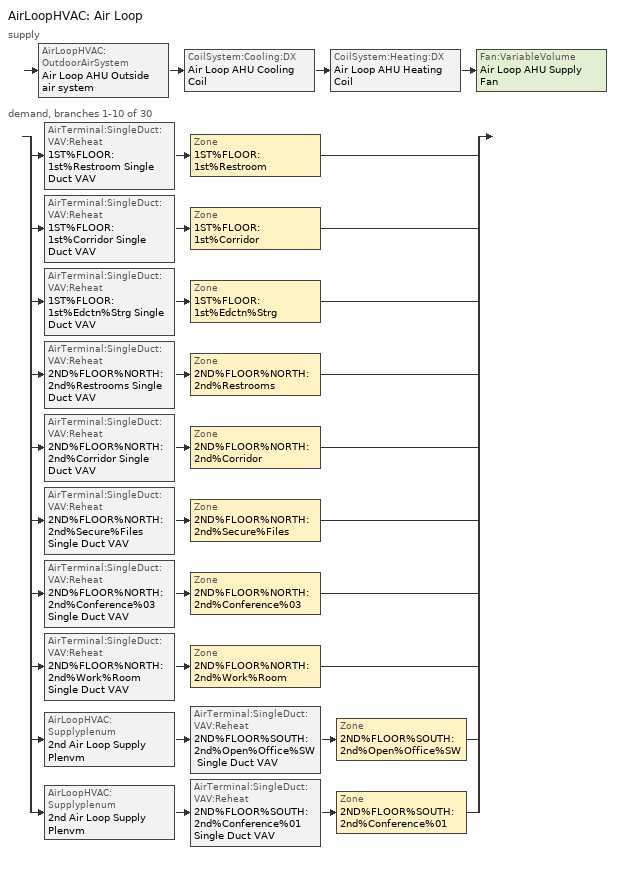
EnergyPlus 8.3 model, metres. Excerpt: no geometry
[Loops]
AirLoopHVAC 'Air Loop'
 supply: AirLoopHVAC:OutdoorAirSystem 'Air Loop AHU Outside air system' > CoilSystem:Cooling:DX 'Air Loop AHU Cooling Coil' > CoilSystem:Heating:DX 'Air Loop AHU Heating Coil' > Fan:VariableVolume 'Air Loop AHU Supply Fan'
 demand, branches 1-10 of 30: split
  | AirTerminal:SingleDuct:VAV:Reheat '1ST%FLOOR:1st%Restroom Single Duct VAV' > Zone '1ST%FLOOR:1st%Restroom'
  | AirTerminal:SingleDuct:VAV:Reheat '1ST%FLOOR:1st%Corridor Single Duct VAV' > Zone '1ST%FLOOR:1st%Corridor'
  | AirTerminal:SingleDuct:VAV:Reheat '1ST%FLOOR:1st%Edctn%Strg Single Duct VAV' > Zone '1ST%FLOOR:1st%Edctn%Strg'
  | AirTerminal:SingleDuct:VAV:Reheat '2ND%FLOOR%NORTH:2nd%Restrooms Single Duct VAV' > Zone '2ND%FLOOR%NORTH:2nd%Restrooms'
  | AirTerminal:SingleDuct:VAV:Reheat '2ND%FLOOR%NORTH:2nd%Corridor Single Duct VAV' > Zone '2ND%FLOOR%NORTH:2nd%Corridor'
  | AirTerminal:SingleDuct:VAV:Reheat '2ND%FLOOR%NORTH:2nd%Secure%Files Single Duct VAV' > Zone '2ND%FLOOR%NORTH:2nd%Secure%Files'
  | AirTerminal:SingleDuct:VAV:Reheat '2ND%FLOOR%NORTH:2nd%Conference%03 Single Duct VAV' > Zone '2ND%FLOOR%NORTH:2nd%Conference%03'
  | AirTerminal:SingleDuct:VAV:Reheat '2ND%FLOOR%NORTH:2nd%Work%Room Single Duct VAV' > Zone '2ND%FLOOR%NORTH:2nd%Work%Room'
  | AirLoopHVAC:Supplyplenum '2nd Air Loop Supply Plenvm' > AirTerminal:SingleDuct:VAV:Reheat '2ND%FLOOR%SOUTH:2nd%Open%Office%SW Single Duct VAV' > Zone '2ND%FLOOR%SOUTH:2nd%Open%Office%SW'
  | AirLoopHVAC:Supplyplenum '2nd Air Loop Supply Plenvm' > AirTerminal:SingleDuct:VAV:Reheat '2ND%FLOOR%SOUTH:2nd%Conference%01 Single Duct VAV' > Zone '2ND%FLOOR%SOUTH:2nd%Conference%01'
[WindowMaterial:Glazing]
2: Optical Data Type=SpectralAverage; Thickness {m}=0.003; Solar Transmittance at Normal Incidence=0.837; Front Side Solar Reflectance at Normal Incidence=0.075; Back Side Solar Reflectance at Normal Incidence=0.075; Visible Transmittance at Normal Incidence=0.898; Front Side Visible Reflectance at Normal Incidence=0.081; Back Side Visible Reflectance at Normal Incidence=0.081; Infrared Transmittance at Normal Incidence=0; Front Side Infrared Hemispherical Emissivity=0.84; Back Side Infrared Hemispherical Emissivity=0.84; Conductivity {W/m-K}=0.9; Dirt Correction Factor for Solar and Visible Transmittance=1
[WindowProperty:FrameAndDivider]
2: Frame Width {m}=0.0635; Frame Outside Projection {m}=0; Frame Inside Projection {m}=0; Frame Conductance {W/m2-K}=9.5; Ratio of Frame-Edge Glass Conductance to Center-Of-Glass Conductance=1; Frame Solar Absorptance=0.5; Frame Visible Absorptance=0.5; Frame Thermal Hemispherical Emissivity=0.9; Divider Type=DividedLite; Divider Width {m}=0; Number of Horizontal Dividers=0; Number of Vertical Dividers=0; Divider Outside Projection {m}=0; Divider Inside Projection {m}=0; Divider Conductance {W/m2-K}=0; Ratio of Divider-Edge Glass Conductance to Center-Of-Glass Conductance=1; Divider Solar Absorptance=0; Divider Visible Absorptance=0; Divider Thermal Hemispherical Emissivity=0.9; Outside Reveal Solar Absorptance=0.5; Inside Sill Depth {m}=0; Inside Sill Solar Absorptance=0.5; Inside Reveal Depth {m}=0; Inside Reveal Solar Absorptance=0.5
[DesignSpecification:OutdoorAir]
Name | Outdoor Air Method | Outdoor Air Flow Air Changes per Hour | Outdoor Air Flow Rate Fraction Schedule | Outdoor Air Flow per Person {m3/s} | Outdoor Air Flow per Zone Floor Area {m3/s-m2}
OAReq | AirChanges/Hour | 3 | OAFrac Schedule
office_oa_req; conference_oa_req | Sum |  |  | 0.0025 | 0.0003
[DesignSpecification:ZoneAirDistribution] Zone Air Distribution Effectiveness in Cooling Mode=1; Zone Air Distribution Effectiveness in Heating Mode=1
SZ DZAD 1ST%FLOOR:1st%Vestibule; SZ DZAD 1ST%FLOOR:1st%Restroom; SZ DZAD 1ST%FLOOR:1st%Corridor; SZ DZAD 1ST%FLOOR:1st%Edctn%Strg; SZ DZAD 2ND%FLOOR%SOUTH:2nd%Conference%01; SZ DZAD 2ND%FLOOR%NORTH:2nd%Restrooms; SZ DZAD 2ND%FLOOR%NORTH:2nd%Corridor; SZ DZAD 2ND%FLOOR%NORTH:2nd%Secure%Files; SZ DZAD 2ND%FLOOR%NORTH:2nd%Conference%03; SZ DZAD 2ND%FLOOR%NORTH:2nd%Work%Room; SZ DZAD 2ND%FLOOR%SOUTH:2nd%Open%Office%SW
[Sizing:Zone] Zone Cooling Design Supply Air Temperature Input Method=SupplyAirTemperature; Zone Cooling Design Supply Air Temperature {C}=14; Zone Heating Design Supply Air Temperature Input Method=SupplyAirTemperature; Zone Heating Design Supply Air Temperature {C}=40; Zone Cooling Design Supply Air Humidity Ratio {kgWater/kgDryAir}=0.008; Zone Heating Design Supply Air Humidity Ratio {kgWater/kgDryAir}=0.008; Design Specification Outdoor Air Object=OAReq; Cooling Design Air Flow Method=DesignDay; Cooling Design Air Flow Rate {m3/s}=0; Cooling Minimum Air Flow per Zone Floor Area {m3/s-m2}=0.000762; Cooling Minimum Air Flow {m3/s}=0; Cooling Minimum Air Flow Fraction=0; Heating Design Air Flow Method=DesignDay; Heating Design Air Flow Rate {m3/s}=0; Heating Maximum Air Flow per Zone Floor Area {m3/s-m2}=0.002032; Heating Maximum Air Flow {m3/s}=0.141576; Heating Maximum Air Flow Fraction=1
Name | Design Specification Zone Air Distribution Object
1ST%FLOOR:1st%Vestibule | SZ DZAD 1ST%FLOOR:1st%Vestibule
1ST%FLOOR:1st%Restroom | SZ DZAD 1ST%FLOOR:1st%Restroom
1ST%FLOOR:1st%Corridor | SZ DZAD 1ST%FLOOR:1st%Corridor
1ST%FLOOR:1st%Edctn%Strg | SZ DZAD 1ST%FLOOR:1st%Edctn%Strg
2ND%FLOOR%SOUTH:2nd%Conference%01 | SZ DZAD 2ND%FLOOR%SOUTH:2nd%Conference%01
2ND%FLOOR%NORTH:2nd%Restrooms | SZ DZAD 2ND%FLOOR%NORTH:2nd%Restrooms
2ND%FLOOR%NORTH:2nd%Corridor | SZ DZAD 2ND%FLOOR%NORTH:2nd%Corridor
2ND%FLOOR%NORTH:2nd%Secure%Files | SZ DZAD 2ND%FLOOR%NORTH:2nd%Secure%Files
2ND%FLOOR%NORTH:2nd%Conference%03 | SZ DZAD 2ND%FLOOR%NORTH:2nd%Conference%03
2ND%FLOOR%NORTH:2nd%Work%Room | SZ DZAD 2ND%FLOOR%NORTH:2nd%Work%Room
2ND%FLOOR%SOUTH:2nd%Open%Office%SW | SZ DZAD 2ND%FLOOR%SOUTH:2nd%Open%Office%SW
[Sizing:System]
Air Loop: Type of Load to Size On=Sensible; Design Outdoor Air Flow Rate {m3/s}=autosize; Central Heating Maximum System Air Flow Ratio=0.3; Preheat Design Temperature {C}=7; Preheat Design Humidity Ratio {kgWater/kgDryAir}=0.008; Precool Design Temperature {C}=12.8; Precool Design Humidity Ratio {kgWater/kgDryAir}=0.008; Central Cooling Design Supply Air Temperature {C}=14; Central Heating Design Supply Air Temperature {C}=26; Type of Zone Sum to Use=Noncoincident; 100% Outdoor Air in Cooling=No; 100% Outdoor Air in Heating=No; Central Cooling Design Supply Air Humidity Ratio {kgWater/kgDryAir}=0.0085; Central Heating Design Supply Air Humidity Ratio {kgWater/kgDryAir}=0.008; Cooling Supply Air Flow Rate Method=Designday; Cooling Supply Air Flow Rate {m3/s}=0; Heating Supply Air Flow Rate Method=Designday; Heating Supply Air Flow Rate {m3/s}=0; System Outdoor Air Method=ZoneSum; Zone Maximum Outdoor Air Fraction=1; Cooling Design Capacity Method=CoolingDesignCapacity; Cooling Design Capacity {W}=autosize; Heating Design Capacity Method=HeatingDesignCapacity; Heating Design Capacity {W}=autosize; Central Cooling Capacity Control Method=OnOff
[ZoneControl:Thermostat] Control Type Schedule=HVACTemplate-Always 4
Name | Zone or ZoneList | Control 1
1ST%FLOOR:1st%Restroom Thermostat | 1ST%FLOOR:1st%Restroom | 1ST%FLOOR:1st%Restroom Thermostat Dual SP Control
1ST%FLOOR:1st%Corridor Thermostat | 1ST%FLOOR:1st%Corridor | 1ST%FLOOR:1st%Corridor Thermostat Dual SP Control
1ST%FLOOR:1st%Edctn%Strg Thermostat | 1ST%FLOOR:1st%Edctn%Strg | 1ST%FLOOR:1st%Edctn%Strg Thermostat Dual SP Control
2ND%FLOOR%SOUTH:2nd%Open%Office%SW Thermostat | 2ND%FLOOR%SOUTH:2nd%Open%Office%SW | 2ND%FLOOR%SOUTH:2nd%Open%Office%SW Thermostat Dual SP Control
2ND%FLOOR%SOUTH:2nd%Conference%01 Thermostat | 2ND%FLOOR%SOUTH:2nd%Conference%01 | 2ND%FLOOR%SOUTH:2nd%Conference%01 Thermostat Dual SP Control
2ND%FLOOR%NORTH:2nd%Restrooms Thermostat | 2ND%FLOOR%NORTH:2nd%Restrooms | 2ND%FLOOR%NORTH:2nd%Restrooms Thermostat Dual SP Control
2ND%FLOOR%NORTH:2nd%Corridor Thermostat | 2ND%FLOOR%NORTH:2nd%Corridor | 2ND%FLOOR%NORTH:2nd%Corridor Thermostat Dual SP Control
2ND%FLOOR%NORTH:2nd%Secure%Files Thermostat | 2ND%FLOOR%NORTH:2nd%Secure%Files | 2ND%FLOOR%NORTH:2nd%Secure%Files Thermostat Dual SP Control
2ND%FLOOR%NORTH:2nd%Conference%03 Thermostat | 2ND%FLOOR%NORTH:2nd%Conference%03 | 2ND%FLOOR%NORTH:2nd%Conference%03 Thermostat Dual SP Control
2ND%FLOOR%NORTH:2nd%Work%Room Thermostat | 2ND%FLOOR%NORTH:2nd%Work%Room | 2ND%FLOOR%NORTH:2nd%Work%Room Thermostat Dual SP Control
[ThermostatSetpoint:DualSetpoint]
Name | Heating Setpoint Temperature Schedule | Cooling Setpoint Temperature Schedule
1ST%FLOOR:1st%Restroom Thermostat Dual SP Control | ZoneHeatingSetpoint_1stFloor1stCls | ZoneCoolingSetpoint_1stFloor1stCls
1ST%FLOOR:1st%Corridor Thermostat Dual SP Control; 1ST%FLOOR:1st%Edctn%Strg Thermostat Dual SP Control | ZoneHeatingSetpoint_1stFloor1stOpenSE | ZoneCoolingSetpoint_1stFloor1stOpenSE
2ND%FLOOR%SOUTH:2nd%Open%Office%SW Thermostat Dual SP Control | ZoneHeatingSetpoint_2ndFloor2ndOpenSW | ZoneCoolingSetpoint_2ndFloor2ndOpenSW
2ND%FLOOR%SOUTH:2nd%Conference%01 Thermostat Dual SP Control | ZoneHeatingSetpoint_2ndFloor2ndCof01 | ZoneCoolingSetpoint_2ndFloor2ndCof01
2ND%FLOOR%NORTH:2nd%Restrooms Thermostat Dual SP Control; 2ND%FLOOR%NORTH:2nd%Corridor Thermostat Dual SP Control; 2ND%FLOOR%NORTH:2nd%Secure%Files Thermostat Dual SP Control | ZoneHeatingSetpoint_2ndFloor2ndOpenNME | ZoneCoolingSetpoint_2ndFloor2ndOpenNME
2ND%FLOOR%NORTH:2nd%Conference%03 Thermostat Dual SP Control; 2ND%FLOOR%NORTH:2nd%Work%Room Thermostat Dual SP Control | ZoneHeatingSetpoint_2ndFloor2ndCof03 | ZoneCoolingSetpoint_2ndFloor2ndCof03
[Coil:Heating:Electric] Efficiency=1
Name | Nominal Capacity {W} | Availability Schedule
1ST%FLOOR:1st%Restroom Single Duct VAV_reheat_coil | 9916.61
1ST%FLOOR:1st%Corridor Single Duct VAV_reheat_coil | 4354.32
1ST%FLOOR:1st%Edctn%Strg Single Duct VAV_reheat_coil | 6133.55
2ND%FLOOR%NORTH:2nd%Restrooms Single Duct VAV_reheat_coil | 11985.82
2ND%FLOOR%NORTH:2nd%Corridor Single Duct VAV_reheat_coil | 10716.41
2ND%FLOOR%NORTH:2nd%Secure%Files Single Duct VAV_reheat_coil | 4060.12
2ND%FLOOR%NORTH:2nd%Conference%03 Single Duct VAV_reheat_coil | 7163.21
2ND%FLOOR%NORTH:2nd%Work%Room Single Duct VAV_reheat_coil | 6307.12
2ND%FLOOR%SOUTH:2nd%Conference%01 Single Duct VAV_reheat_coil | 15636.28
2ND%FLOOR%SOUTH:2nd%Open%Office%SW Single Duct VAV_reheat_coil | 13708.76
Desiccant Regen Coil | autosize | alwaysOn
[AirTerminal:SingleDuct:VAV:Reheat] Availability Schedule=2; Zone Minimum Air Flow Input Method=Constant; Constant Minimum Air Flow Fraction=0.15; Reheat Component Object=Coil:Heating:Electric; Max Reheat Water Flow {m3/s}=0; Min Reheat Water Flow {m3/s}=0; Convergence Tolerance=0.001; Damper Heating Action=Reverse; Maximum Reheat Air Temperature {C}=35
Name | Maximum air flow rate {m3/s} | Name of Reheat Component | Design Specification Outdoor Air Object
1ST%FLOOR:1st%Restroom Single Duct VAV | 0.603491 | 1ST%FLOOR:1st%Restroom Single Duct VAV_reheat_coil
1ST%FLOOR:1st%Corridor Single Duct VAV | 0.264989 | 1ST%FLOOR:1st%Corridor Single Duct VAV_reheat_coil
1ST%FLOOR:1st%Edctn%Strg Single Duct VAV | 0.373267 | 1ST%FLOOR:1st%Edctn%Strg Single Duct VAV_reheat_coil
2ND%FLOOR%NORTH:2nd%Restrooms Single Duct VAV | 0.729416 | 2ND%FLOOR%NORTH:2nd%Restrooms Single Duct VAV_reheat_coil
2ND%FLOOR%NORTH:2nd%Corridor Single Duct VAV | 0.652164 | 2ND%FLOOR%NORTH:2nd%Corridor Single Duct VAV_reheat_coil
2ND%FLOOR%NORTH:2nd%Secure%Files Single Duct VAV | 0.247085 | 2ND%FLOOR%NORTH:2nd%Secure%Files Single Duct VAV_reheat_coil
2ND%FLOOR%NORTH:2nd%Conference%03 Single Duct VAV | 0.44625 | 2ND%FLOOR%NORTH:2nd%Conference%03 Single Duct VAV_reheat_coil | conference_oa_req
2ND%FLOOR%NORTH:2nd%Work%Room Single Duct VAV | 0.38383 | 2ND%FLOOR%NORTH:2nd%Work%Room Single Duct VAV_reheat_coil
2ND%FLOOR%SOUTH:2nd%Conference%01 Single Duct VAV | 0.95157 | 2ND%FLOOR%SOUTH:2nd%Conference%01 Single Duct VAV_reheat_coil | conference_oa_req
2ND%FLOOR%SOUTH:2nd%Open%Office%SW Single Duct VAV | 0.834268 | 2ND%FLOOR%SOUTH:2nd%Open%Office%SW Single Duct VAV_reheat_coil | office_oa_req
[Zone equipment]
1ST%FLOOR:1st%Restroom: 1ST%FLOOR:1st%Restroom Single Duct VAV
1ST%FLOOR:1st%Corridor: 1ST%FLOOR:1st%Corridor Single Duct VAV
1ST%FLOOR:1st%Edctn%Strg: 1ST%FLOOR:1st%Edctn%Strg Single Duct VAV
2ND%FLOOR%SOUTH:2nd%Conference%01: 2ND%FLOOR%SOUTH:2nd%Conference%01 Single Duct VAV
2ND%FLOOR%NORTH:2nd%Restrooms: 2ND%FLOOR%NORTH:2nd%Restrooms Single Duct VAV
2ND%FLOOR%NORTH:2nd%Corridor: 2ND%FLOOR%NORTH:2nd%Corridor Single Duct VAV
2ND%FLOOR%NORTH:2nd%Secure%Files: 2ND%FLOOR%NORTH:2nd%Secure%Files Single Duct VAV
2ND%FLOOR%NORTH:2nd%Conference%03: 2ND%FLOOR%NORTH:2nd%Conference%03 Single Duct VAV
2ND%FLOOR%NORTH:2nd%Work%Room: 2ND%FLOOR%NORTH:2nd%Work%Room Single Duct VAV
2ND%FLOOR%SOUTH:2nd%Open%Office%SW: 2ND%FLOOR%SOUTH:2nd%Open%Office%SW Single Duct VAV
[Fan:VariableVolume]
Desiccant Regen Fan: 2, 0.7, 222, 19.32, FixedFlowRate, 0.25, 0, 0.9, 1, 0, 1, 0, 0, 0
Air Loop AHU Supply Fan: ahuFanOp, 0.79, 1740.595, 19.32, FixedFlowRate, 0, 0.81, 1, 0.0013, 0.147, 0.9506, -.0998, 0, Air Loop AHU Heating Coil Air Outlet Node
[CoilSystem:Heating:DX]
Air Loop AHU Heating Coil: Availability Schedule=dxheatingOpSch; Heating Coil=Heat Pump DX Heating Coil 1
[CoilSystem:Cooling:DX]
Air Loop AHU Cooling Coil: Availability Schedule=dxcoolingOpSch; Cooling Coil=Heat Pump DX Cooling Coil 1; Dehumidification Control Type=None; Run on Sensible Load=yes; Run on Latent Load=No
[Coil:Cooling:DX:SingleSpeed]
Heat Pump DX Cooling Coil 1: alwaysOn, 396430, 0.727586, 4.06, 19.32, HPACCoolCapFT, HPACCoolCapFFF, HPACCOOLEIRFT, HPACCOOLEIRFFF, HPACCOOLPLFFPLR, AirCooled
[Coil:Heating:DX:SingleSpeed]
Heat Pump DX Heating Coil 1: Availability Schedule=alwaysOn; Gross Rated Heating Capacity {W}=396431; Gross Rated Heating COP {W/W}=4.06; Rated Air Flow Rate {m3/s}=19.32; Heating Capacity Function of Temperature Curve=HPACHeatCapFT; Heating Capacity Function of Flow Fraction Curve=HPACHeatCapFFF; Energy Input Ratio Function of Temperature Curve=HPACHeatEIRFT; Energy Input Ratio Function of Flow Fraction Curve=HPACHeatEIRFFF; Part Load Fraction Correlation Curve=HPACCOOLPLFFPLR; Minimum Outdoor Dry-Bulb Temperature for Compressor Operation {C}=-20; Resistive Defrost Heater Capacity {W}=autosize
[Dehumidifier:Desiccant:NoFans]
Desiccant 1: Availability Schedule=alwaysOn; Control Type=LeavingMaximumHumidityRatioSetpoint; Leaving Maximum Humidity Ratio Setpoint {kgWater/kgDryAir}=0.007; Nominal Process Air Flow Rate {m3/s}=5; Nominal Process Air Velocity {m/s}=2.5; Rotor Power {W}=10; Regeneration Coil=Desiccant Regen Coil; Regeneration Fan=Desiccant Regen Fan; Performance Model Type=DEFAULT
[HeatExchanger:AirToAir:FlatPlate]
OA Heat Recovery 1: Availability Schedule=On; Flow Arrangement Type=CounterFlow; Economizer Lockout=Yes; Ratio of Supply to Secondary hA Values=1; Nominal Supply Air Flow Rate {m3/s}=5; Nominal Supply Air Inlet Temperature {C}=5; Nominal Supply Air Outlet Temperature {C}=15; Nominal Secondary Air Flow Rate {m3/s}=5; Nominal Secondary Air Inlet Temperature {C}=20; Nominal Electric Power {W}=200
[Controller:OutdoorAir]
Air Loop AHU  Outdoor Air Controller: Minimum Outdoor Air Flow Rate {m3/s} 0.654=4.71; Maximum Outdoor Air Flow Rate {m3/s}=19.32; Economizer Control Type=FixedDewPointAndDryBulb; Economizer Control Action Type=ModulateFlow; Economizer Maximum Limit Dry-Bulb Temperature {C}=19; Economizer Maximum Limit Dewpoint Temperature {C}=8.85; Economizer Minimum Limit Dry-Bulb Temperature {C}=4; Lockout Type=NoLockout; Minimum Limit Type=ProportionalMinimum; High Humidity Control=No; Heat Recovery Bypass Control Type=BypassWhenWithinEconomizerLimits
[AirLoopHVAC]
Air Loop: Design Supply Air Flow Rate {m3/s} 80% speed lock=19.32
[AirLoopHVAC:Supplyplenum]
2nd Air Loop Supply Plenvm: Zone=2nd%Plenvm:2nd%Plenvm%False
[SetpointManager:Warmest] Control Variable=Temperature; HVAC Air Loop=Air Loop; Minimum Setpoint Temperature=12; Maximum Setpoint Temperature=24; Strategy=MaximumTemperature
Name | Setpoint Node or NodeList Name! | Setpoint Node or NodeList
Air Loop Supply Side Outlet Setpoint Manager | Air Loop Supply Side Outlet 1
Mixed Air Temp Manager | Mixed Air Nodes
Cooling Coil Outlet Air Setpoint Manager | AIR LOOP AHU COOLING COIL AIR OUTLET NODE
Heating Coil Outlet Air Setpoint Manager |  | AIR LOOP AHU HEATING COIL AIR OUTLET NODE
[SetpointManager:SingleZone:Humidity:Maximum]
1ST%FLOOR:1st%Research%Open%SM Zone Dehumidifying Humidistat Manager: Setpoint Node or NodeList=Mixed Air Node
[SetpointManager:OutdoorAirPretreat]
Desiccant Set Point Manager: Control Variable=MaximumHumidityRatio; Minimum Setpoint Temperature {C}=-99; Maximum Setpoint Temperature {C}=99; Minimum Setpoint Humidity Ratio {kgWater/kgDryAir}=0.00001; Maximum Setpoint Humidity Ratio {kgWater/kgDryAir}=1; Setpoint Node or NodeList=Desiccant Process Outlet Node
[Schedule:Compact]
HVACTemplate-Always 4: Through: 12/31, For: AllDays, Until: 24:00, 4
On; 2; alwaysOn; ahuFanOp: Through: 12/31, For: AllDays, Until: 24:00, 1
dxheatingOpSch: Through: 04/30, For: AllDays, Until: 24:00, 1, Through: 09/30, For: AllDays, Until: 24:00, 0, Through: 12/31, For: AllDays, Until: 24:00, 1
dxcoolingOpSch: Through: 04/30, For: AllDays, Until: 24:00, 0, Through: 09/30, For: AllDays, Until: 24:00, 1, Through: 12/31, For: AllDays, Until: 24:00, 0
OAFrac Schedule: Through: 12/31, For: Weekdays SummerDesignDay WinterDesignDay, Until: 08:00, 0, Until: 18:00, 1, Until: 24:00, 0, For: Weekends AllOtherDays, Until: 24:00, 0
ZoneHeatingSetpoint_1stFloor1stCls; ZoneCoolingSetpoint_1stFloor1stCls; ZoneHeatingSetpoint_1stFloor1stOpenSE; ZoneCoolingSetpoint_1stFloor1stOpenSE; ZoneHeatingSetpoint_2ndFloor2ndOpenSW; ZoneCoolingSetpoint_2ndFloor2ndOpenSW; ZoneHeatingSetpoint_2ndFloor2ndCof01; ZoneCoolingSetpoint_2ndFloor2ndCof01; ZoneHeatingSetpoint_2ndFloor2ndOpenNME; ZoneCoolingSetpoint_2ndFloor2ndOpenNME; ZoneHeatingSetpoint_2ndFloor2ndCof03; ZoneCoolingSetpoint_2ndFloor2ndCof03: Through: 31 Dec, For: allDays, Until: 24:00, 22
[Curve:Biquadratic] Minimum Value of x=12.77778; Maximum Value of x=23.88889; Minimum Value of y=18; Maximum Value of y=46.11111; Input Unit Type for X=Temperature; Input Unit Type for Y=Temperature; Output Unit Type=Dimensionless
Name | Coefficient1 Constant | Coefficient2 x | Coefficient3 x**2 | Coefficient4 y | Coefficient5 y**2 | Coefficient6 x*y
HPACCoolCapFT | 0.766956 | 0.0107756 | -4.14703e-05 | 0.00134961 | -0.000261144 | 0.000457488
HPACCOOLEIRFT | 0.297145 | 0.0430933 | -0.000748766 | 0.00597727 | 0.000482112 | -0.000956448
[Curve:Cubic]
Name | Coefficient1 Constant | Coefficient2 x | Coefficient3 x**2 | Coefficient4 x**3 | Minimum Value of x | Maximum Value of x | Input Unit Type for X | Output Unit Type
HPACHeatCapFT | 0.758746 | 0.027626 | 0.000148716 | 3.4992e-06 | -20 | 20 | Temperature | Dimensionless
HPACHeatCapFFF | 0.84 | 0.16 | 0 | 0 | 0.5 | 1.5
HPACHeatEIRFT | 1.19248 | -0.0300438 | 0.00103745 | -2.3328e-05 | -20 | 20 | Temperature | Dimensionless
[Curve:Quadratic]
Name | Coefficient1 Constant | Coefficient2 x | Coefficient3 x**2 | Minimum Value of x | Maximum Value of x
HPACCoolCapFFF | 0.8 | 0.2 | 0 | 0.5 | 1.5
HPACCOOLEIRFFF | 1.156 | -0.1816 | 0.0256 | 0.5 | 1.5
HPACCOOLPLFFPLR | 0.85 | 0.15 | 0 | 0 | 1
HPACHeatEIRFFF | 1.3824 | -0.4336 | 0.0512 | 0 | 1
